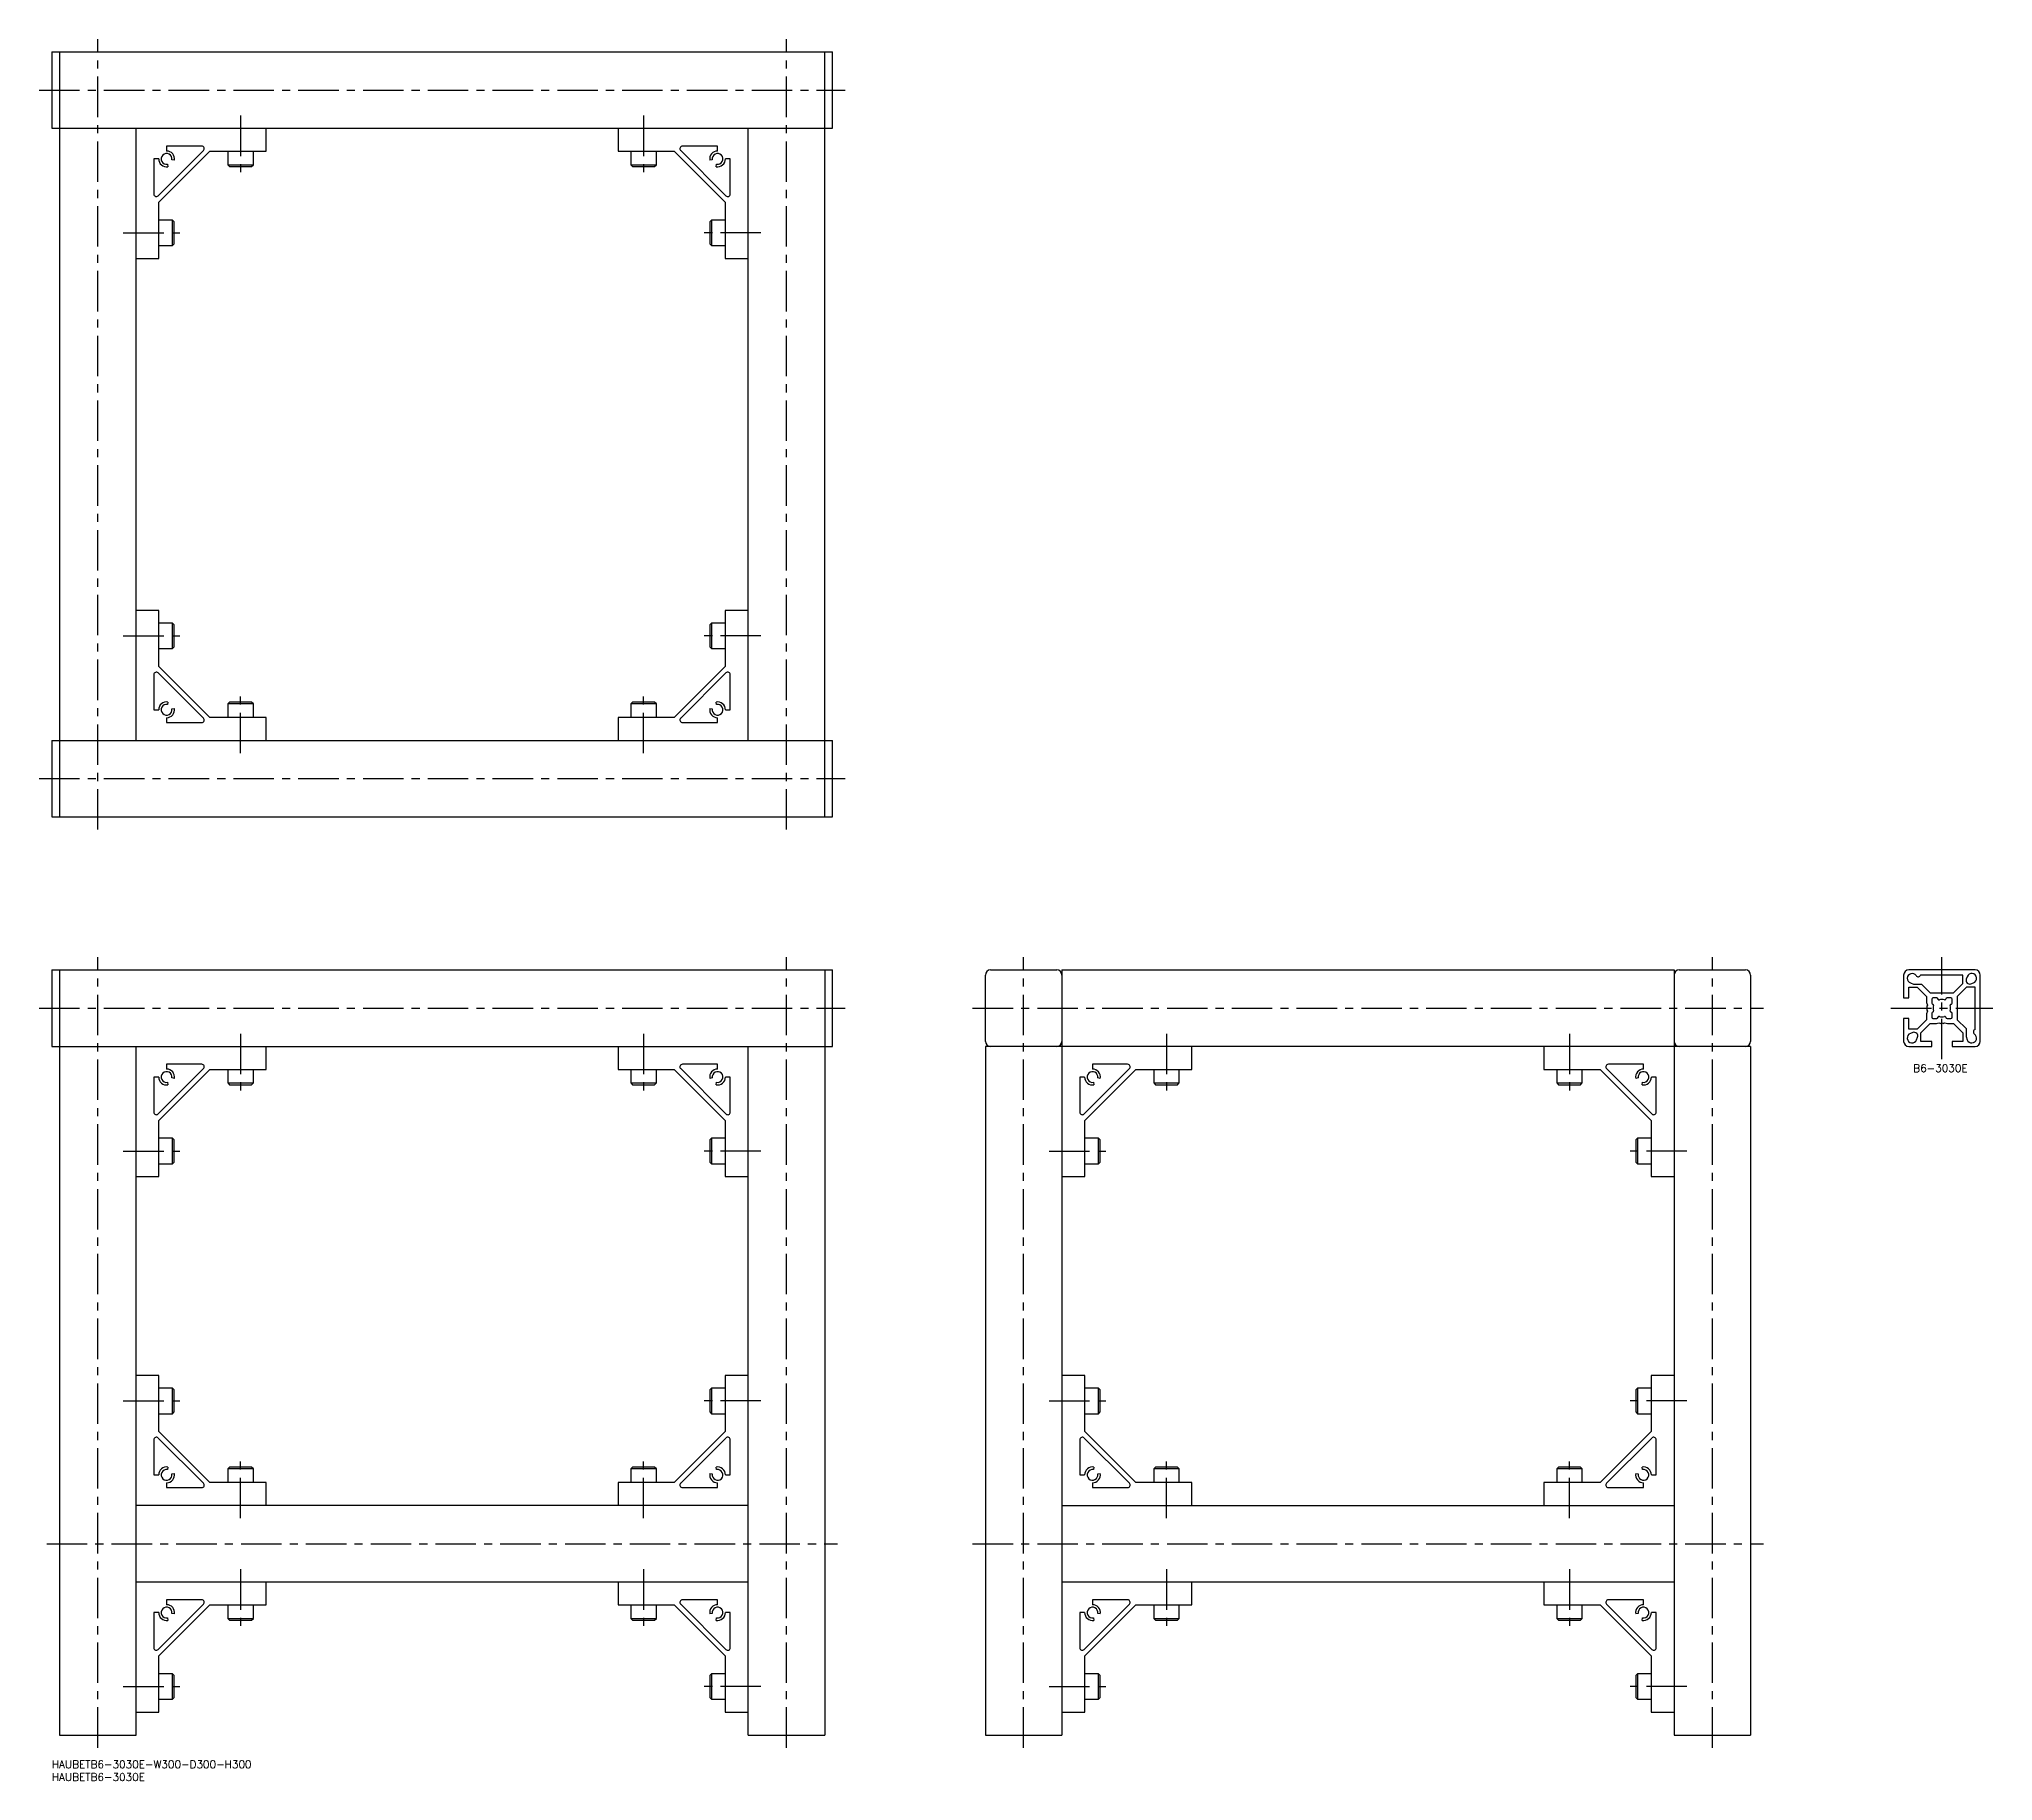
# Model space of a CAD drawing. Extents: x -5 to 761, y -8 to 675.
import ezdxf

# ---------------------------------------------------------------- set-up
doc = ezdxf.new("R2010")
doc.units = 0
doc.header["$LTSCALE"] = 0.5
doc.linetypes.add('CENTER', pattern=[50.8, 31.75, -6.35, 6.35, -6.35])
for name, color, linetype in [('MSM_CENTER', 1, 'CENTER'), ('MSM_CONTINUOUS', 7, 'CONTINUOUS'), ('MSM_PART_NUMBER', 7, 'CONTINUOUS')]:
    doc.layers.add(name, color=color, linetype=linetype)
doc.styles.get("Standard").update_dxf_attribs({"font": 'txt.shx', "height": 3, "bigfont": 'bigfont.shx'})

# ---------------------------------------------------------------- blocks, each defined once
blk = doc.blocks.new('*U8')
at = {"layer": 'MSM_PART_NUMBER'}
blk.add_text('HAUBETB6-3030E-W300-D300-H300', height=3, dxfattribs=at).set_placement((0, -3))
blk = doc.blocks.new('*U9')
at = {"layer": 'MSM_PART_NUMBER'}
blk.add_text('HAUBETB6-3030E', height=3, dxfattribs=at).set_placement((0, -8))
blk = doc.blocks.new('*U10')
at = {"layer": 'MSM_PART_NUMBER'}
blk.add_text('B6-3030E', height=3, dxfattribs=at).set_placement((729.75, 269.97))

msp = doc.modelspace()

# ---------------------------------------------------------------- linework, layer by layer
at = {"layer": 'MSM_CENTER'}
for p, q in [((18, 365), (18, 675)), ((288, 365), (288, 675)), ((-5, 655), (311, 655)), ((74, 645), (74, 620)), ((232, 645), (232, 620)), ((28, 599), (53, 599)), ((278, 599), (253, 599)), ((28, 441), (53, 441)), ((278, 441), (253, 441)), ((74, 395), (74, 420)), ((232, 395), (232, 420)), ((-5, 385), (311, 385)), ((18, 5), (18, 315)), ((288, 5), (288, 315)), ((381, 5), (381, 315)), ((651, 5), (651, 315)), ((741, 275), (741, 315)), ((-5, 295), (311, 295)), ((361, 295), (671, 295)), ((721, 295), (761, 295)), ((74, 285), (74, 260)), ((232, 285), (232, 260)), ((437, 285), (437, 260)), ((595, 285), (595, 260)), ((28, 239), (53, 239)), ((278, 239), (253, 239)), ((391, 239), (416, 239)), ((641, 239), (616, 239)), ((28, 141), (53, 141)), ((278, 141), (253, 141)), ((391, 141), (416, 141)), ((641, 141), (616, 141)), ((74, 95), (74, 120)), ((232, 95), (232, 120)), ((437, 95), (437, 120)), ((595, 95), (595, 120)), ((-2, 85), (308, 85)), ((361, 85), (671, 85)), ((74, 75), (74, 50)), ((232, 75), (232, 50)), ((437, 75), (437, 50)), ((595, 75), (595, 50)), ((28, 29), (53, 29)), ((278, 29), (253, 29)), ((391, 29), (416, 29)), ((641, 29), (616, 29))]:
    msp.add_line(p, q, dxfattribs=at)
at = {"layer": 'MSM_CONTINUOUS'}
for p, q in [((0, 670), (306, 670)), ((0, 670), (0, 640)), ((3, 670), (3, 370)), ((303, 370), (303, 670)), ((306, 640), (306, 670)), ((0, 640), (306, 640)), ((33, 400), (33, 640)), ((84, 631), (84, 640)), ((222, 640), (222, 631)), ((273, 400), (273, 640)), ((41.71, 613.54), (59.46, 631.29)), ((42, 611), (62, 631)), ((45, 633), (45, 631.1)), ((58.76, 633), (45, 633)), ((62, 631), (84, 631)), ((69, 631), (69, 625.67)), ((79, 625.67), (79, 631)), ((222, 631), (244, 631)), ((227, 631), (227, 625.67)), ((237, 625.67), (237, 631)), ((244, 631), (264, 611)), ((246.54, 631.29), (264.29, 613.54)), ((261, 633), (247.24, 633)), ((261, 631.1), (261, 633)), ((40, 628), (40, 614.24)), ((41.9, 628), (40, 628)), ((45.36, 625.93), (45.54, 624.95)), ((48.05, 627.46), (47.07, 627.64)), ((69, 625.67), (69.67, 625)), ((69, 625.67), (79, 625.67)), ((69.67, 625), (78.33, 625)), ((78.33, 625), (79, 625.67)), ((227, 625.67), (227.67, 625)), ((227, 625.67), (237, 625.67)), ((227.67, 625), (236.33, 625)), ((236.33, 625), (237, 625.67)), ((258.93, 627.64), (257.95, 627.46)), ((260.46, 624.95), (260.64, 625.93)), ((266, 628), (264.1, 628)), ((266, 614.24), (266, 628)), ((42, 589), (42, 611)), ((264, 611), (264, 589)), ((47.33, 604), (42, 604)), ((48, 603.33), (47.33, 604)), ((47.33, 594), (47.33, 604)), ((48, 594.67), (48, 603.33)), ((258.67, 604), (258, 603.33)), ((258, 603.33), (258, 594.67)), ((264, 604), (258.67, 604)), ((258.67, 604), (258.67, 594)), ((42, 594), (47.33, 594)), ((47.33, 594), (48, 594.67)), ((258, 594.67), (258.67, 594)), ((258.67, 594), (264, 594)), ((33, 589), (42, 589)), ((264, 589), (273, 589)), ((42, 451), (33, 451)), ((42, 429), (42, 451)), ((47.33, 446), (42, 446)), ((48, 445.33), (47.33, 446)), ((47.33, 436), (47.33, 446)), ((48, 436.67), (48, 445.33)), ((258.67, 446), (258, 445.33)), ((258, 445.33), (258, 436.67)), ((264, 446), (258.67, 446)), ((258.67, 446), (258.67, 436)), ((264, 451), (264, 429)), ((273, 451), (264, 451)), ((47.33, 436), (48, 436.67)), ((258, 436.67), (258.67, 436)), ((42, 436), (47.33, 436)), ((62, 409), (42, 429)), ((264, 429), (244, 409)), ((258.67, 436), (264, 436)), ((40, 425.76), (40, 412)), ((59.46, 408.71), (41.71, 426.46)), ((264.29, 426.46), (246.54, 408.71)), ((266, 412), (266, 425.76)), ((45.54, 415.05), (45.36, 414.07)), ((69.67, 415), (69, 414.33)), ((69, 414.33), (69, 409)), ((79, 414.33), (69, 414.33)), ((78.33, 415), (69.67, 415)), ((79, 414.33), (78.33, 415)), ((79, 409), (79, 414.33)), ((227.67, 415), (227, 414.33)), ((227, 414.33), (227, 409)), ((237, 414.33), (227, 414.33)), ((236.33, 415), (227.67, 415)), ((237, 414.33), (236.33, 415)), ((237, 409), (237, 414.33)), ((260.64, 414.07), (260.46, 415.05)), ((40, 412), (41.9, 412)), ((45, 408.9), (45, 407)), ((45, 407), (58.76, 407)), ((47.07, 412.36), (48.05, 412.54)), ((84, 409), (62, 409)), ((84, 400), (84, 409)), ((222, 409), (222, 400)), ((244, 409), (222, 409)), ((247.24, 407), (261, 407)), ((257.95, 412.54), (258.93, 412.36)), ((261, 407), (261, 408.9)), ((264.1, 412), (266, 412)), ((0, 400), (306, 400)), ((0, 400), (0, 370)), ((306, 370), (306, 400)), ((0, 370), (306, 370)), ((0, 310), (0, 280)), ((0, 310), (306, 310)), ((3, 310), (3, 10)), ((303, 310), (303, 10)), ((306, 280), (306, 310)), ((366, 282), (366, 308)), ((368, 310), (394, 310)), ((396, 310), (396, 10)), ((396, 310), (636, 310)), ((636, 310), (636, 10)), ((638, 310), (664, 310)), ((666, 308), (666, 282)), ((726, 308), (726, 299)), ((754, 310), (728, 310)), ((749.25, 308), (732.64, 308)), ((749.25, 304.66), (749.25, 308)), ((750.91, 307.35), (750.55, 306.34)), ((756, 282), (756, 308)), ((726, 299), (728, 299)), ((728, 299), (728, 303.25)), ((728, 303.25), (731.34, 303.25)), ((728.64, 304.92), (729.9, 304.45)), ((729.9, 304.45), (732.97, 304.45)), ((731.34, 303.25), (735, 299.59)), ((732.97, 304.45), (736.42, 301)), ((735, 299.59), (735, 297.17)), ((736.42, 301), (745.59, 301)), ((739, 299), (737.5, 299)), ((744.5, 299), (743, 299)), ((745.59, 301), (749.25, 304.66)), ((750.66, 303.25), (747, 299.59)), ((747, 299.59), (747, 290.42)), ((754, 303.25), (750.66, 303.25)), ((752.34, 304.55), (753.35, 304.91)), ((754, 286.64), (754, 303.25)), ((735, 297.17), (735.3, 296.2)), ((735.3, 293.8), (735, 292.83)), ((735, 292.83), (735, 290.41)), ((735.3, 296.2), (735.1, 295.75)), ((735.1, 294.25), (735.3, 293.8)), ((735.13, 295.3), (735.3, 295)), ((735.3, 295), (735.13, 294.7)), ((737, 298.5), (737, 297)), ((737, 293), (737, 291.5)), ((745, 297), (745, 298.5)), ((745, 291.5), (745, 293)), ((728, 291), (726, 291)), ((726, 291), (726, 282)), ((728, 286.75), (728, 291)), ((731.34, 286.75), (728, 286.75)), ((729.66, 285.45), (728.65, 285.09)), ((731.09, 282.65), (731.45, 283.66)), ((735, 290.41), (731.34, 286.75)), ((732.75, 285.34), (736.41, 289)), ((732.75, 282), (732.75, 285.34)), ((736.41, 289), (738.83, 289)), ((737.5, 291), (739, 291)), ((738.83, 289), (739.8, 289.3)), ((739.8, 289.3), (740.25, 289.1)), ((740.7, 289.13), (741, 289.3)), ((741, 289.3), (741.3, 289.13)), ((741.75, 289.1), (742.2, 289.3)), ((742.2, 289.3), (743.17, 289)), ((743, 291), (744.5, 291)), ((743.17, 289), (745.59, 289)), ((745.59, 289), (749.25, 285.34)), ((747, 290.42), (750.45, 286.97)), ((749.25, 285.34), (749.25, 282)), ((750.45, 286.97), (750.45, 283.9)), ((750.45, 283.9), (750.92, 282.64)), ((0, 280), (306, 280)), ((33, 10), (33, 280)), ((84, 271), (84, 280)), ((222, 280), (222, 271)), ((273, 10), (273, 280)), ((666, 280), (366, 280)), ((366, 280), (366, 10)), ((447, 271), (447, 280)), ((585, 280), (585, 271)), ((666, 280), (666, 10)), ((728, 280), (737, 280)), ((737, 282), (732.75, 282)), ((737, 280), (737, 282)), ((749.25, 282), (745, 282)), ((745, 282), (745, 280)), ((745, 280), (754, 280)), ((41.71, 253.54), (59.46, 271.29)), ((42, 251), (62, 271)), ((45, 273), (45, 271.1)), ((58.76, 273), (45, 273)), ((62, 271), (84, 271)), ((69, 271), (69, 265.67)), ((79, 265.67), (79, 271)), ((222, 271), (244, 271)), ((227, 271), (227, 265.67)), ((237, 265.67), (237, 271)), ((244, 271), (264, 251)), ((246.54, 271.29), (264.29, 253.54)), ((261, 273), (247.24, 273)), ((261, 271.1), (261, 273)), ((404.71, 253.54), (422.46, 271.29)), ((405, 251), (425, 271)), ((408, 273), (408, 271.1)), ((421.76, 273), (408, 273)), ((425, 271), (447, 271)), ((432, 271), (432, 265.67)), ((442, 265.67), (442, 271)), ((585, 271), (607, 271)), ((590, 271), (590, 265.67)), ((600, 265.67), (600, 271)), ((607, 271), (627, 251)), ((609.54, 271.29), (627.29, 253.54)), ((624, 273), (610.24, 273)), ((624, 271.1), (624, 273)), ((40, 268), (40, 254.24)), ((41.9, 268), (40, 268)), ((45.36, 265.93), (45.54, 264.95)), ((48.05, 267.46), (47.07, 267.64)), ((69, 265.67), (69.67, 265)), ((69, 265.67), (79, 265.67)), ((69.67, 265), (78.33, 265)), ((78.33, 265), (79, 265.67)), ((227, 265.67), (227.67, 265)), ((227, 265.67), (237, 265.67)), ((227.67, 265), (236.33, 265)), ((236.33, 265), (237, 265.67)), ((258.93, 267.64), (257.95, 267.46)), ((260.46, 264.95), (260.64, 265.93)), ((266, 268), (264.1, 268)), ((266, 254.24), (266, 268)), ((403, 268), (403, 254.24)), ((404.9, 268), (403, 268)), ((408.36, 265.93), (408.54, 264.95)), ((411.05, 267.46), (410.07, 267.64)), ((432, 265.67), (432.67, 265)), ((432, 265.67), (442, 265.67)), ((432.67, 265), (441.33, 265)), ((441.33, 265), (442, 265.67)), ((590, 265.67), (590.67, 265)), ((590, 265.67), (600, 265.67)), ((590.67, 265), (599.33, 265)), ((599.33, 265), (600, 265.67)), ((621.93, 267.64), (620.95, 267.46)), ((623.46, 264.95), (623.64, 265.93)), ((629, 268), (627.1, 268)), ((629, 254.24), (629, 268)), ((42, 229), (42, 251)), ((264, 251), (264, 229)), ((405, 229), (405, 251)), ((627, 251), (627, 229)), ((47.33, 244), (42, 244)), ((48, 243.33), (47.33, 244)), ((47.33, 234), (47.33, 244)), ((48, 234.67), (48, 243.33)), ((258.67, 244), (258, 243.33)), ((258, 243.33), (258, 234.67)), ((264, 244), (258.67, 244)), ((258.67, 244), (258.67, 234)), ((410.33, 244), (405, 244)), ((411, 243.33), (410.33, 244)), ((410.33, 234), (410.33, 244)), ((411, 234.67), (411, 243.33)), ((621.67, 244), (621, 243.33)), ((621, 243.33), (621, 234.67)), ((627, 244), (621.67, 244)), ((621.67, 244), (621.67, 234)), ((42, 234), (47.33, 234)), ((47.33, 234), (48, 234.67)), ((258, 234.67), (258.67, 234)), ((258.67, 234), (264, 234)), ((405, 234), (410.33, 234)), ((410.33, 234), (411, 234.67)), ((621, 234.67), (621.67, 234)), ((621.67, 234), (627, 234)), ((33, 229), (42, 229)), ((264, 229), (273, 229)), ((396, 229), (405, 229)), ((627, 229), (636, 229)), ((42, 151), (33, 151)), ((42, 129), (42, 151)), ((47.33, 146), (42, 146)), ((48, 145.33), (47.33, 146)), ((47.33, 136), (47.33, 146)), ((258.67, 146), (258, 145.33)), ((264, 146), (258.67, 146)), ((258.67, 146), (258.67, 136)), ((264, 151), (264, 129)), ((273, 151), (264, 151)), ((405, 151), (396, 151)), ((405, 129), (405, 151)), ((410.33, 146), (405, 146)), ((411, 145.33), (410.33, 146)), ((410.33, 136), (410.33, 146)), ((621.67, 146), (621, 145.33)), ((627, 146), (621.67, 146)), ((621.67, 146), (621.67, 136)), ((627, 151), (627, 129)), ((636, 151), (627, 151)), ((48, 136.67), (48, 145.33)), ((258, 145.33), (258, 136.67)), ((411, 136.67), (411, 145.33)), ((621, 145.33), (621, 136.67)), ((42, 136), (47.33, 136)), ((47.33, 136), (48, 136.67)), ((258, 136.67), (258.67, 136)), ((258.67, 136), (264, 136)), ((405, 136), (410.33, 136)), ((410.33, 136), (411, 136.67)), ((621, 136.67), (621.67, 136)), ((621.67, 136), (627, 136)), ((40, 125.76), (40, 112)), ((59.46, 108.71), (41.71, 126.46)), ((62, 109), (42, 129)), ((264, 129), (244, 109)), ((264.29, 126.46), (246.54, 108.71)), ((266, 112), (266, 125.76)), ((403, 125.76), (403, 112)), ((422.46, 108.71), (404.71, 126.46)), ((425, 109), (405, 129)), ((627, 129), (607, 109)), ((627.29, 126.46), (609.54, 108.71)), ((629, 112), (629, 125.76)), ((45.54, 115.05), (45.36, 114.07)), ((69.67, 115), (69, 114.33)), ((78.33, 115), (69.67, 115)), ((79, 114.33), (78.33, 115)), ((227.67, 115), (227, 114.33)), ((236.33, 115), (227.67, 115)), ((237, 114.33), (236.33, 115)), ((260.64, 114.07), (260.46, 115.05)), ((408.54, 115.05), (408.36, 114.07)), ((432.67, 115), (432, 114.33)), ((441.33, 115), (432.67, 115)), ((442, 114.33), (441.33, 115)), ((590.67, 115), (590, 114.33)), ((599.33, 115), (590.67, 115)), ((600, 114.33), (599.33, 115)), ((623.64, 114.07), (623.46, 115.05)), ((40, 112), (41.9, 112)), ((45, 108.9), (45, 107)), ((47.07, 112.36), (48.05, 112.54)), ((84, 109), (62, 109)), ((69, 114.33), (69, 109)), ((79, 114.33), (69, 114.33)), ((79, 109), (79, 114.33)), ((84, 100), (84, 109)), ((222, 109), (222, 100)), ((244, 109), (222, 109)), ((227, 114.33), (227, 109)), ((237, 114.33), (227, 114.33)), ((237, 109), (237, 114.33)), ((257.95, 112.54), (258.93, 112.36)), ((261, 107), (261, 108.9)), ((264.1, 112), (266, 112)), ((403, 112), (404.9, 112)), ((408, 108.9), (408, 107)), ((410.07, 112.36), (411.05, 112.54)), ((447, 109), (425, 109)), ((432, 114.33), (432, 109)), ((442, 114.33), (432, 114.33)), ((442, 109), (442, 114.33)), ((447, 100), (447, 109)), ((585, 109), (585, 100)), ((607, 109), (585, 109)), ((590, 114.33), (590, 109)), ((600, 114.33), (590, 114.33)), ((600, 109), (600, 114.33)), ((620.95, 112.54), (621.93, 112.36)), ((624, 107), (624, 108.9)), ((627.1, 112), (629, 112)), ((273, 100), (33, 100)), ((45, 107), (58.76, 107)), ((247.24, 107), (261, 107)), ((396, 100), (636, 100)), ((408, 107), (421.76, 107)), ((610.24, 107), (624, 107)), ((273, 70), (33, 70)), ((84, 61), (84, 70)), ((222, 70), (222, 61)), ((636, 70), (396, 70)), ((447, 61), (447, 70)), ((585, 70), (585, 61)), ((41.71, 43.54), (59.46, 61.29)), ((45, 63), (45, 61.1)), ((58.76, 63), (45, 63)), ((246.54, 61.29), (264.29, 43.54)), ((261, 63), (247.24, 63)), ((261, 61.1), (261, 63)), ((404.71, 43.54), (422.46, 61.29)), ((408, 63), (408, 61.1)), ((421.76, 63), (408, 63)), ((609.54, 61.29), (627.29, 43.54)), ((624, 63), (610.24, 63)), ((624, 61.1), (624, 63)), ((40, 58), (40, 44.24)), ((41.9, 58), (40, 58)), ((42, 41), (62, 61)), ((45.36, 55.93), (45.54, 54.95)), ((48.05, 57.46), (47.07, 57.64)), ((62, 61), (84, 61)), ((69, 61), (69, 55.67)), ((69, 55.67), (69.67, 55)), ((69, 55.67), (79, 55.67)), ((69.67, 55), (78.33, 55)), ((78.33, 55), (79, 55.67)), ((79, 55.67), (79, 61)), ((222, 61), (244, 61)), ((227, 61), (227, 55.67)), ((227, 55.67), (227.67, 55)), ((227, 55.67), (237, 55.67)), ((227.67, 55), (236.33, 55)), ((236.33, 55), (237, 55.67)), ((237, 55.67), (237, 61)), ((244, 61), (264, 41)), ((258.93, 57.64), (257.95, 57.46)), ((260.46, 54.95), (260.64, 55.93)), ((266, 58), (264.1, 58)), ((266, 44.24), (266, 58)), ((403, 58), (403, 44.24)), ((404.9, 58), (403, 58)), ((405, 41), (425, 61)), ((408.36, 55.93), (408.54, 54.95)), ((411.05, 57.46), (410.07, 57.64)), ((425, 61), (447, 61)), ((432, 61), (432, 55.67)), ((432, 55.67), (432.67, 55)), ((432, 55.67), (442, 55.67)), ((432.67, 55), (441.33, 55)), ((441.33, 55), (442, 55.67)), ((442, 55.67), (442, 61)), ((585, 61), (607, 61)), ((590, 61), (590, 55.67)), ((590, 55.67), (590.67, 55)), ((590, 55.67), (600, 55.67)), ((590.67, 55), (599.33, 55)), ((599.33, 55), (600, 55.67)), ((600, 55.67), (600, 61)), ((607, 61), (627, 41)), ((621.93, 57.64), (620.95, 57.46)), ((623.46, 54.95), (623.64, 55.93)), ((629, 58), (627.1, 58)), ((629, 44.24), (629, 58)), ((42, 19), (42, 41)), ((264, 41), (264, 19)), ((405, 19), (405, 41)), ((627, 41), (627, 19)), ((47.33, 34), (42, 34)), ((48, 33.33), (47.33, 34)), ((47.33, 24), (47.33, 34)), ((48, 24.67), (48, 33.33)), ((258.67, 34), (258, 33.33)), ((258, 33.33), (258, 24.67)), ((264, 34), (258.67, 34)), ((258.67, 34), (258.67, 24)), ((410.33, 34), (405, 34)), ((411, 33.33), (410.33, 34)), ((410.33, 24), (410.33, 34)), ((411, 24.67), (411, 33.33)), ((621.67, 34), (621, 33.33)), ((621, 33.33), (621, 24.67)), ((627, 34), (621.67, 34)), ((621.67, 34), (621.67, 24)), ((42, 24), (47.33, 24)), ((47.33, 24), (48, 24.67)), ((258, 24.67), (258.67, 24)), ((258.67, 24), (264, 24)), ((405, 24), (410.33, 24)), ((410.33, 24), (411, 24.67)), ((621, 24.67), (621.67, 24)), ((621.67, 24), (627, 24)), ((33, 19), (42, 19)), ((264, 19), (273, 19)), ((396, 19), (405, 19)), ((627, 19), (636, 19)), ((3, 10), (33, 10)), ((273, 10), (303, 10)), ((366, 10), (396, 10)), ((636, 10), (666, 10))]:
    msp.add_line(p, q, dxfattribs=at)
for centre, radius, start, end in [((45, 628), 2.1, 350, 280), ((45, 628), 3.1, 350, 90), ((58.76, 632), 1, 315, 90), ((247.24, 632), 1, 90, 225), ((261, 628), 3.1, 90, 190), ((261, 628), 2.1, 260, 190), ((45, 628), 3.1, 180, 280), ((261, 628), 3.1, 260, 0), ((41, 614.24), 1, 180, 315), ((265, 614.24), 1, 225, 0), ((41, 425.76), 1, 45, 180), ((265, 425.76), 1, 0, 135), ((45, 412), 3.1, 80, 180), ((45, 412), 2.1, 80, 10), ((261, 412), 2.1, 170, 100), ((261, 412), 3.1, 0, 100), ((45, 412), 3.1, 270, 10), ((58.76, 408), 1, 270, 45), ((247.24, 408), 1, 135, 270), ((261, 412), 3.1, 170, 270), ((368, 308), 2, 90, 180), ((394, 308), 2, 0, 90), ((638, 308), 2, 90, 180), ((664, 308), 2, 0, 90), ((728, 308), 2, 90, 180), ((729.3, 306.7), 1.9, 34.14842, 249.61101), ((731.7, 308.33), 1, 214.14844, 340.85972), ((752.7, 306.7), 1.9, 290.00005, 159.99995), ((754, 308), 2, 0, 90), ((737.5, 298.5), 0.5, 90, 180), ((739, 298.5), 0.5, 8.57841, 90), ((743, 298.5), 0.5, 90, 171.42159), ((744.5, 298.5), 0.5, 0, 90), ((751.86, 305.86), 1.4, 160, 290), ((735.56, 295.55), 0.5, 156.20602, 210), ((735.56, 294.45), 0.5, 150, 203.79398), ((737.5, 297), 0.5, 180, 261.42159), ((737.5, 293), 0.5, 98.57841, 180), ((737.5, 291.5), 0.5, 180, 270), ((737.37, 296.11), 0.4, 343.01488, 81.42159), ((737.37, 293.89), 0.4, 278.57841, 16.98513), ((741, 295), 3.4, 163.01488, 196.98512), ((739, 291.5), 0.5, 270, 351.42159), ((739.89, 298.63), 0.4, 188.57841, 286.98513), ((739.89, 291.37), 0.4, 73.01488, 171.42159), ((741, 295), 3.4, 73.01488, 106.98512), ((741, 295), 3.4, 253.01488, 286.98512), ((742.11, 298.63), 0.4, 253.01488, 351.42159), ((742.11, 291.37), 0.4, 8.57841, 106.98511), ((743, 291.5), 0.5, 188.57841, 270), ((744.63, 296.11), 0.4, 98.57841, 196.98511), ((744.63, 293.89), 0.4, 163.01488, 261.42159), ((741, 295), 3.4, 343.01488, 16.98512), ((744.5, 291.5), 0.5, 270, 0), ((744.5, 297), 0.5, 278.57841, 0), ((744.5, 293), 0.5, 0, 81.42159), ((729.3, 283.3), 1.9, 110.00005, 339.99995), ((730.14, 284.14), 1.4, 340, 110), ((740.45, 289.56), 0.5, 246.20602, 300), ((741.55, 289.56), 0.5, 240, 293.79398), ((752.7, 283.3), 1.9, 200.38899, 55.85158), ((754.33, 285.7), 1, 109.14028, 235.85157), ((368, 282), 2, 180, 270), ((394, 282), 2, 270, 0), ((638, 282), 2, 180, 270), ((664, 282), 2, 270, 0), ((728, 282), 2, 180, 270), ((754, 282), 2, 270, 0), ((45, 268), 2.1, 350, 280), ((45, 268), 3.1, 350, 90), ((58.76, 272), 1, 315, 90), ((247.24, 272), 1, 90, 225), ((261, 268), 3.1, 90, 190), ((261, 268), 2.1, 260, 190), ((408, 268), 2.1, 350, 280), ((408, 268), 3.1, 350, 90), ((421.76, 272), 1, 315, 90), ((610.24, 272), 1, 90, 225), ((624, 268), 3.1, 90, 190), ((624, 268), 2.1, 260, 190), ((45, 268), 3.1, 180, 280), ((261, 268), 3.1, 260, 0), ((408, 268), 3.1, 180, 280), ((624, 268), 3.1, 260, 0), ((41, 254.24), 1, 180, 315), ((265, 254.24), 1, 225, 0), ((404, 254.24), 1, 180, 315), ((628, 254.24), 1, 225, 0), ((41, 125.76), 1, 45, 180), ((265, 125.76), 1, 0, 135), ((404, 125.76), 1, 45, 180), ((628, 125.76), 1, 0, 135), ((45, 112), 3.1, 80, 180), ((261, 112), 3.1, 0, 100), ((408, 112), 3.1, 80, 180), ((624, 112), 3.1, 0, 100), ((45, 112), 2.1, 80, 10), ((45, 112), 3.1, 270, 10), ((58.76, 108), 1, 270, 45), ((247.24, 108), 1, 135, 270), ((261, 112), 3.1, 170, 270), ((261, 112), 2.1, 170, 100), ((408, 112), 2.1, 80, 10), ((408, 112), 3.1, 270, 10), ((421.76, 108), 1, 270, 45), ((610.24, 108), 1, 135, 270), ((624, 112), 3.1, 170, 270), ((624, 112), 2.1, 170, 100), ((58.76, 62), 1, 315, 90), ((247.24, 62), 1, 90, 225), ((421.76, 62), 1, 315, 90), ((610.24, 62), 1, 90, 225), ((45, 58), 3.1, 180, 280), ((45, 58), 2.1, 350, 280), ((45, 58), 3.1, 350, 90), ((261, 58), 3.1, 90, 190), ((261, 58), 2.1, 260, 190), ((261, 58), 3.1, 260, 0), ((408, 58), 3.1, 180, 280), ((408, 58), 2.1, 350, 280), ((408, 58), 3.1, 350, 90), ((624, 58), 3.1, 90, 190), ((624, 58), 2.1, 260, 190), ((624, 58), 3.1, 260, 0), ((41, 44.24), 1, 180, 315), ((265, 44.24), 1, 225, 0), ((404, 44.24), 1, 180, 315), ((628, 44.24), 1, 225, 0)]:
    msp.add_arc(centre, radius, start, end, dxfattribs=at)

# ---------------------------------------------------------------- block references
for name in ['*U10', '*U8', '*U9']:
    msp.add_blockref(name, (0, 0), dxfattribs=at)

doc.saveas('drawing.dxf')
